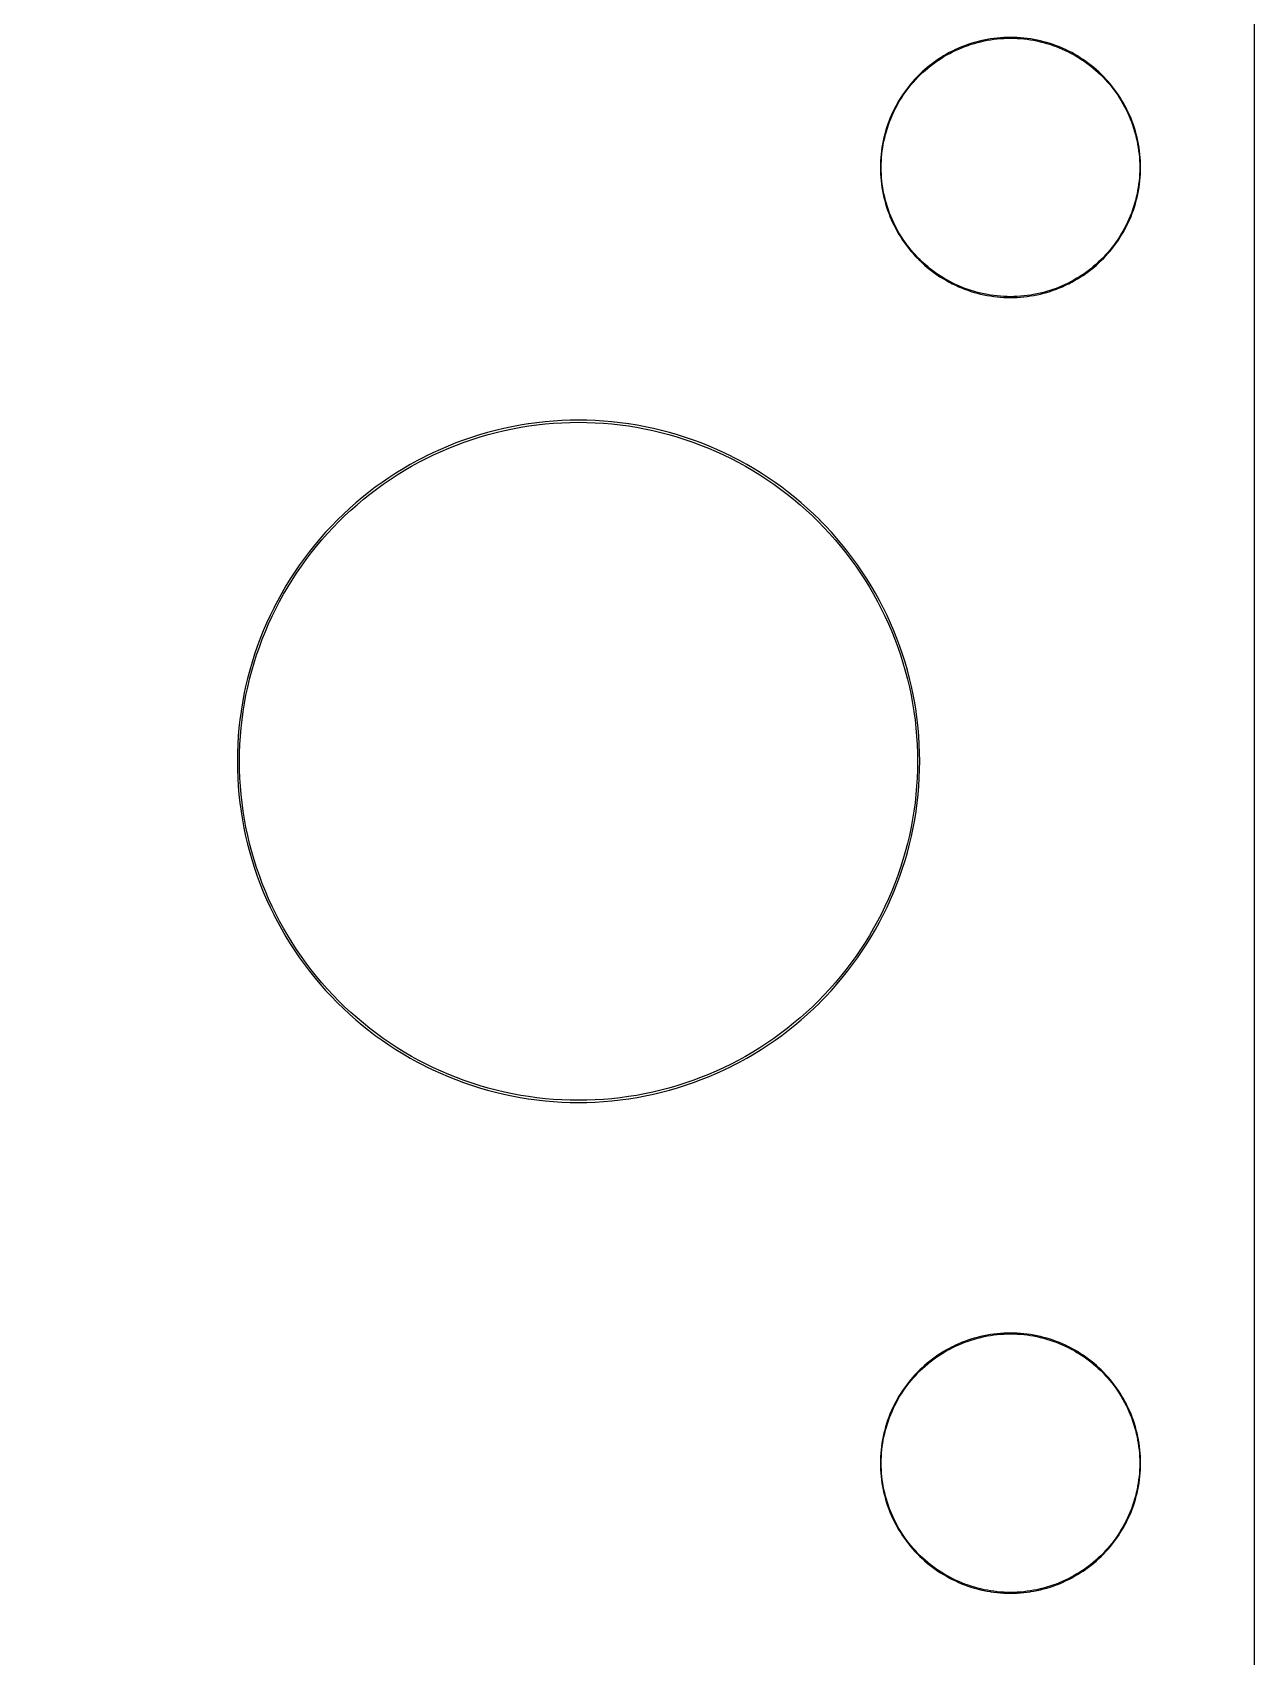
# Model space of a CAD drawing. Extents: x 3 to 63, y 0 to 129.
# Drawn here: x 48.95 to 63.32, y 59.21 to 78.31 of the extents above; entities that cross this region are included whole.
import ezdxf

# ---------------------------------------------------------------- set-up
doc = ezdxf.new("R2010")
doc.units = 0

msp = doc.modelspace()

# ---------------------------------------------------------------- linework, layer by layer
at = {"color": 5, "true_color": 0x0000ff}
msp.add_polyline3d([(63.32397, 0.3175, 0), (63.32397, 128.81762, 0), (2.70408, 128.81762, 0), (2.70408, 0.3175, 0), (63.32397, 0.3175, 0)], close=True, dxfattribs=at)
at = {"color": 34, "true_color": 0x008000}
for points in [[(2.70408, 0.3175, 0), (63.32398, 0.3175, 0), (63.32398, 128.81762, 0), (2.70408, 128.81762, 0), (2.70408, 0.3175, 0)], [(61.55023, 75.6553, 0), (61.57716, 75.68375, 0), (61.60357, 75.71271, 0), (61.62897, 75.74267, 0), (61.65387, 75.77316, 0), (61.67774, 75.80415, 0), (61.70086, 75.83589, 0), (61.72321, 75.86815, 0), (61.7448, 75.90116, 0), (61.76537, 75.93445, 0), (61.78518, 75.96848, 0), (61.80423, 76.00277, 0), (61.82227, 76.03783, 0), (61.82297, 76.03921, 0), (61.83999, 76.07451, 0), (61.85625, 76.11033, 0), (61.87149, 76.14639, 0), (61.88571, 76.18297, 0), (61.89917, 76.2198, 0), (61.91162, 76.25714, 0), (61.92305, 76.29473, 0), (61.93346, 76.33257, 0), (61.94286, 76.37067, 0), (61.9515, 76.40903, 0), (61.95912, 76.44764, 0), (61.96547, 76.48625, 0), (61.96571, 76.48778, 0), (61.9713, 76.52664, 0), (61.97587, 76.56576, 0), (61.97942, 76.60487, 0), (61.98196, 76.64399, 0), (61.98349, 76.6831, 0), (61.984, 76.72247, 0), (61.98349, 76.76184, 0), (61.98196, 76.80096, 0), (61.97942, 76.84007, 0), (61.97587, 76.87918, 0), (61.9713, 76.91831, 0), (61.96571, 76.95717, 0), (61.96547, 76.95869, 0), (61.95922, 76.99668, 0), (61.95912, 76.99731, 0), (61.9515, 77.03592, 0), (61.94286, 77.07427, 0), (61.93346, 77.11237, 0), (61.92305, 77.15022, 0), (61.91162, 77.18781, 0), (61.89917, 77.22515, 0), (61.88571, 77.26197, 0), (61.87149, 77.29855, 0), (61.85625, 77.33462, 0), (61.83999, 77.37043, 0), (61.82297, 77.40573, 0), (61.82227, 77.40712, 0), (61.80494, 77.44079, 0), (61.80423, 77.44217, 0), (61.78518, 77.47646, 0), (61.76537, 77.51049, 0), (61.7448, 77.54376, 0), (61.72321, 77.57679, 0), (61.70086, 77.60905, 0), (61.67774, 77.6408, 0), (61.65387, 77.67179, 0), (61.62897, 77.70227, 0), (61.60357, 77.73224, 0), (61.57716, 77.7612, 0), (61.55023, 77.78964, 0), (61.54914, 77.79074, 0), (61.5212, 77.81868, 0), (61.49275, 77.8456, 0), (61.46379, 77.87202, 0), (61.43382, 77.89742, 0), (61.40334, 77.92231, 0), (61.37235, 77.94619, 0), (61.3406, 77.9693, 0), (61.30835, 77.99165, 0), (61.27533, 78.01324, 0), (61.24205, 78.03382, 0), (61.20802, 78.05363, 0), (61.17373, 78.07268, 0), (61.13867, 78.09071, 0), (61.13729, 78.09142, 0), (61.10199, 78.10844, 0), (61.06617, 78.12469, 0), (61.03011, 78.13993, 0), (60.99353, 78.15416, 0), (60.9567, 78.16762, 0), (60.91936, 78.18006, 0), (60.88177, 78.19149, 0), (60.84392, 78.20191, 0), (60.80582, 78.21131, 0), (60.76747, 78.21993, 0), (60.72886, 78.22756, 0), (60.69025, 78.2339, 0), (60.68872, 78.23415, 0), (60.64986, 78.23974, 0), (60.61075, 78.24431, 0), (60.57163, 78.24787, 0), (60.53251, 78.25041, 0), (60.4934, 78.25193, 0), (60.45403, 78.25244, 0), (60.41466, 78.25193, 0), (60.37554, 78.25041, 0), (60.33642, 78.24787, 0), (60.29731, 78.24431, 0), (60.25819, 78.23974, 0), (60.21933, 78.23415, 0), (60.2178, 78.2339, 0), (60.17919, 78.22756, 0), (60.14058, 78.21993, 0), (60.10223, 78.21131, 0), (60.06413, 78.20191, 0), (60.02628, 78.19149, 0), (59.98869, 78.18006, 0), (59.95135, 78.16762, 0), (59.91452, 78.15416, 0), (59.87795, 78.13993, 0), (59.84188, 78.12469, 0), (59.80607, 78.10844, 0), (59.77076, 78.09142, 0), (59.76938, 78.09071, 0), (59.73433, 78.07268, 0), (59.70004, 78.05363, 0), (59.666, 78.03382, 0), (59.63273, 78.01324, 0), (59.59971, 77.99165, 0), (59.56745, 77.9693, 0), (59.5357, 77.94619, 0), (59.50471, 77.92231, 0), (59.47423, 77.89742, 0), (59.44426, 77.87202, 0), (59.4153, 77.8456, 0), (59.38686, 77.81868, 0), (59.35782, 77.78964, 0), (59.3309, 77.7612, 0), (59.30448, 77.73224, 0), (59.27908, 77.70227, 0), (59.25419, 77.67179, 0), (59.23031, 77.6408, 0), (59.2072, 77.60905, 0), (59.18485, 77.57679, 0), (59.16326, 77.54376, 0), (59.14268, 77.51049, 0), (59.12287, 77.47646, 0), (59.10382, 77.44217, 0), (59.08579, 77.40712, 0), (59.08508, 77.40573, 0), (59.06806, 77.37043, 0), (59.05181, 77.33462, 0), (59.03657, 77.29855, 0), (59.02234, 77.26197, 0), (59.00888, 77.22515, 0), (58.99644, 77.18781, 0), (58.98501, 77.15022, 0), (58.97459, 77.11237, 0), (58.96519, 77.07427, 0), (58.95656, 77.03592, 0), (58.94894, 76.99731, 0), (58.94884, 76.99668, 0), (58.94259, 76.95869, 0), (58.94235, 76.95717, 0), (58.93676, 76.91831, 0), (58.93219, 76.87918, 0), (58.92863, 76.84007, 0), (58.92609, 76.80096, 0), (58.92457, 76.76184, 0), (58.92406, 76.72247, 0), (58.92457, 76.6831, 0), (58.92609, 76.64399, 0), (58.92863, 76.60487, 0), (58.93219, 76.56576, 0), (58.93676, 76.52664, 0), (58.94235, 76.48778, 0), (58.94259, 76.48625, 0), (58.94894, 76.44764, 0), (58.95656, 76.40903, 0), (58.96519, 76.37067, 0), (58.97459, 76.33257, 0), (58.98501, 76.29473, 0), (58.99644, 76.25714, 0), (59.00888, 76.2198, 0), (59.02234, 76.18297, 0), (59.03657, 76.14639, 0), (59.05181, 76.11033, 0), (59.06806, 76.07451, 0), (59.08508, 76.03921, 0), (59.08579, 76.03783, 0), (59.10382, 76.00277, 0), (59.12287, 75.96848, 0), (59.14268, 75.93445, 0), (59.16326, 75.90116, 0), (59.18485, 75.86815, 0), (59.2072, 75.83589, 0), (59.23031, 75.80415, 0), (59.25419, 75.77316, 0), (59.27908, 75.74267, 0), (59.30448, 75.71271, 0), (59.3309, 75.68375, 0), (59.35782, 75.6553, 0), (59.35892, 75.65421, 0), (59.38575, 75.62738, 0), (59.38576, 75.62736, 0), (59.38686, 75.62627, 0), (59.4153, 75.59934, 0), (59.44426, 75.57293, 0), (59.47423, 75.54752, 0), (59.50471, 75.52263, 0), (59.5357, 75.49876, 0), (59.56745, 75.47564, 0), (59.59971, 75.45329, 0), (59.63273, 75.4317, 0), (59.666, 75.41113, 0), (59.70004, 75.39131, 0), (59.73433, 75.37227, 0), (59.73571, 75.37156, 0), (59.76938, 75.35423, 0), (59.77076, 75.35353, 0), (59.80607, 75.33651, 0), (59.84188, 75.32025, 0), (59.87795, 75.30501, 0), (59.91452, 75.29079, 0), (59.95135, 75.27733, 0), (59.98869, 75.26488, 0), (60.02628, 75.25345, 0), (60.06413, 75.24303, 0), (60.10223, 75.23363, 0), (60.14058, 75.22499, 0), (60.17919, 75.21738, 0), (60.2178, 75.21102, 0), (60.21933, 75.21079, 0), (60.25819, 75.2052, 0), (60.29731, 75.20063, 0), (60.33642, 75.19708, 0), (60.37554, 75.19454, 0), (60.41466, 75.19301, 0), (60.45403, 75.1925, 0), (60.4934, 75.19301, 0), (60.53251, 75.19454, 0), (60.57163, 75.19708, 0), (60.61075, 75.20063, 0), (60.64986, 75.2052, 0), (60.68872, 75.21079, 0), (60.69025, 75.21102, 0), (60.72886, 75.21738, 0), (60.76747, 75.22499, 0), (60.80582, 75.23363, 0), (60.84392, 75.24303, 0), (60.88177, 75.25345, 0), (60.91936, 75.26488, 0), (60.9567, 75.27733, 0), (60.99353, 75.29079, 0), (61.03011, 75.30501, 0), (61.06617, 75.32025, 0), (61.10199, 75.33651, 0), (61.13729, 75.35353, 0), (61.13867, 75.35423, 0), (61.17235, 75.37156, 0), (61.17373, 75.37227, 0), (61.20802, 75.39131, 0), (61.24205, 75.41113, 0), (61.27533, 75.4317, 0), (61.30835, 75.45329, 0), (61.3406, 75.47564, 0), (61.37235, 75.49876, 0), (61.40334, 75.52263, 0), (61.43382, 75.54752, 0), (61.46379, 75.57293, 0), (61.49275, 75.59934, 0), (61.5212, 75.62627, 0), (61.55023, 75.6553, 0)], [(60.53251, 75.20444, 0), (60.4934, 75.20292, 0), (60.45403, 75.20241, 0), (60.41466, 75.20292, 0), (60.37554, 75.20444, 0), (60.33642, 75.20698, 0), (60.29731, 75.21053, 0), (60.25819, 75.21511, 0), (60.22037, 75.22054, 0), (60.18225, 75.22681, 0), (60.14365, 75.23443, 0), (60.10529, 75.24306, 0), (60.06719, 75.25246, 0), (60.02935, 75.26287, 0), (59.99175, 75.2743, 0), (59.95442, 75.28675, 0), (59.91759, 75.30021, 0), (59.88101, 75.31444, 0), (59.84494, 75.32968, 0), (59.80913, 75.34593, 0), (59.77413, 75.3628, 0), (59.74015, 75.38028, 0), (59.70586, 75.39933, 0), (59.67182, 75.41914, 0), (59.63855, 75.43971, 0), (59.60553, 75.46131, 0), (59.57327, 75.48366, 0), (59.54152, 75.50677, 0), (59.51053, 75.53064, 0), (59.48005, 75.55553, 0), (59.45008, 75.58094, 0), (59.42113, 75.60736, 0), (59.39268, 75.63428, 0), (59.36565, 75.66131, 0), (59.33891, 75.68957, 0), (59.31249, 75.71853, 0), (59.28709, 75.7485, 0), (59.2622, 75.77898, 0), (59.23833, 75.80997, 0), (59.21521, 75.84171, 0), (59.19286, 75.87398, 0), (59.17127, 75.907, 0), (59.1507, 75.94027, 0), (59.13088, 75.97431, 0), (59.11184, 76.00859, 0), (59.11183, 76.0086, 0), (59.09435, 76.04258, 0), (59.07749, 76.07756, 0), (59.06123, 76.11339, 0), (59.04599, 76.14946, 0), (59.03177, 76.18603, 0), (59.0183, 76.22286, 0), (59.00586, 76.2602, 0), (58.99443, 76.29779, 0), (58.98401, 76.33564, 0), (58.97462, 76.37374, 0), (58.96598, 76.41209, 0), (58.95836, 76.4507, 0), (58.95217, 76.48834, 0), (58.94666, 76.52664, 0), (58.94209, 76.56576, 0), (58.93854, 76.60487, 0), (58.936, 76.64399, 0), (58.93447, 76.6831, 0), (58.93396, 76.72247, 0), (58.93447, 76.76184, 0), (58.936, 76.80096, 0), (58.93854, 76.84007, 0), (58.94209, 76.87918, 0), (58.94666, 76.91831, 0), (58.95217, 76.9566, 0), (58.95836, 76.99424, 0), (58.96598, 77.03285, 0), (58.97462, 77.0712, 0), (58.98401, 77.1093, 0), (58.99443, 77.14715, 0), (59.00586, 77.18474, 0), (59.0183, 77.22208, 0), (59.03177, 77.25891, 0), (59.04599, 77.29549, 0), (59.06123, 77.33156, 0), (59.07749, 77.36736, 0), (59.09435, 77.40238, 0), (59.11183, 77.43635, 0), (59.13088, 77.47064, 0), (59.1507, 77.50467, 0), (59.17127, 77.53794, 0), (59.19286, 77.57097, 0), (59.21521, 77.60323, 0), (59.23833, 77.63498, 0), (59.2622, 77.66597, 0), (59.28709, 77.69645, 0), (59.31249, 77.72642, 0), (59.33891, 77.75537, 0), (59.36583, 77.78382, 0), (59.39268, 77.81067, 0), (59.42113, 77.83759, 0), (59.45008, 77.864, 0), (59.48005, 77.88941, 0), (59.51053, 77.9143, 0), (59.54152, 77.93817, 0), (59.57327, 77.96129, 0), (59.60553, 77.98363, 0), (59.63855, 78.00523, 0), (59.67182, 78.0258, 0), (59.70586, 78.04562, 0), (59.74015, 78.06467, 0), (59.77382, 78.08199, 0), (59.80913, 78.09901, 0), (59.84494, 78.11526, 0), (59.88101, 78.13051, 0), (59.91759, 78.14473, 0), (59.95442, 78.15819, 0), (59.99175, 78.17064, 0), (60.02935, 78.18207, 0), (60.06719, 78.19249, 0), (60.10529, 78.20188, 0), (60.14365, 78.21052, 0), (60.18225, 78.21814, 0), (60.21989, 78.22433, 0), (60.25819, 78.22984, 0), (60.29731, 78.23441, 0), (60.33642, 78.23796, 0), (60.37554, 78.2405, 0), (60.41466, 78.24203, 0), (60.45403, 78.24254, 0), (60.4934, 78.24203, 0), (60.53251, 78.2405, 0), (60.57163, 78.23796, 0), (60.61075, 78.23441, 0), (60.64986, 78.22984, 0), (60.68816, 78.22433, 0), (60.7258, 78.21814, 0), (60.76441, 78.21052, 0), (60.80276, 78.20188, 0), (60.84086, 78.19249, 0), (60.87871, 78.18207, 0), (60.9163, 78.17064, 0), (60.95364, 78.15819, 0), (60.99047, 78.14473, 0), (61.02704, 78.13051, 0), (61.06311, 78.11526, 0), (61.09893, 78.09901, 0), (61.13423, 78.08199, 0), (61.1679, 78.06467, 0), (61.20219, 78.04562, 0), (61.23623, 78.0258, 0), (61.2695, 78.00523, 0), (61.30252, 77.98363, 0), (61.33478, 77.96129, 0), (61.36653, 77.93817, 0), (61.39752, 77.9143, 0), (61.428, 77.88941, 0), (61.45797, 77.864, 0), (61.48693, 77.83759, 0), (61.51538, 77.81067, 0), (61.54221, 77.78384, 0), (61.54222, 77.78382, 0), (61.56914, 77.75537, 0), (61.59556, 77.72642, 0), (61.62096, 77.69645, 0), (61.64585, 77.66597, 0), (61.66973, 77.63498, 0), (61.69284, 77.60323, 0), (61.71519, 77.57097, 0), (61.73678, 77.53794, 0), (61.75736, 77.50467, 0), (61.77717, 77.47064, 0), (61.79622, 77.43635, 0), (61.8137, 77.40238, 0), (61.83057, 77.36736, 0), (61.84682, 77.33156, 0), (61.86206, 77.29549, 0), (61.87629, 77.25891, 0), (61.88975, 77.22208, 0), (61.9022, 77.18474, 0), (61.91363, 77.14715, 0), (61.92404, 77.1093, 0), (61.93344, 77.0712, 0), (61.94207, 77.03285, 0), (61.94969, 76.99424, 0), (61.95588, 76.9566, 0), (61.96139, 76.91831, 0), (61.96596, 76.87918, 0), (61.96952, 76.84007, 0), (61.97206, 76.80096, 0), (61.97358, 76.76184, 0), (61.97409, 76.72247, 0), (61.97358, 76.6831, 0), (61.97206, 76.64399, 0), (61.96952, 76.60487, 0), (61.96596, 76.56576, 0), (61.96139, 76.52664, 0), (61.95588, 76.48834, 0), (61.94969, 76.4507, 0), (61.94207, 76.41209, 0), (61.93344, 76.37374, 0), (61.92404, 76.33564, 0), (61.91363, 76.29779, 0), (61.9022, 76.2602, 0), (61.88975, 76.22286, 0), (61.87629, 76.18603, 0), (61.86206, 76.14946, 0), (61.84682, 76.11339, 0), (61.83057, 76.07756, 0), (61.8137, 76.04258, 0), (61.79622, 76.0086, 0), (61.79621, 76.00859, 0), (61.77717, 75.97431, 0), (61.75736, 75.94027, 0), (61.73678, 75.907, 0), (61.71519, 75.87398, 0), (61.69284, 75.84171, 0), (61.66973, 75.80997, 0), (61.64585, 75.77898, 0), (61.62096, 75.7485, 0), (61.59556, 75.71853, 0), (61.56914, 75.68957, 0), (61.54222, 75.66112, 0), (61.51538, 75.63428, 0), (61.48693, 75.60736, 0), (61.45797, 75.58094, 0), (61.428, 75.55553, 0), (61.39752, 75.53064, 0), (61.36653, 75.50677, 0), (61.33478, 75.48366, 0), (61.30252, 75.46131, 0), (61.2695, 75.43971, 0), (61.23623, 75.41914, 0), (61.20219, 75.39933, 0), (61.1679, 75.38028, 0), (61.13392, 75.3628, 0), (61.09893, 75.34593, 0), (61.06311, 75.32968, 0), (61.02704, 75.31444, 0), (60.99047, 75.30021, 0), (60.95364, 75.28675, 0), (60.9163, 75.2743, 0), (60.87871, 75.26287, 0), (60.84086, 75.25246, 0), (60.80276, 75.24306, 0), (60.76441, 75.23443, 0), (60.7258, 75.22681, 0), (60.68768, 75.22054, 0), (60.64986, 75.21511, 0), (60.61075, 75.21053, 0), (60.57163, 75.20698, 0), (60.53251, 75.20444, 0)], [(55.27598, 73.74889, 0), (55.17768, 73.74534, 0), (55.07989, 73.73923, 0), (54.98185, 73.73086, 0), (54.88431, 73.72019, 0), (54.78703, 73.70698, 0), (54.78311, 73.70636, 0), (54.68633, 73.69062, 0), (54.58981, 73.67258, 0), (54.4938, 73.65226, 0), (54.3983, 73.62966, 0), (54.3033, 73.60476, 0), (54.20907, 73.57733, 0), (54.11534, 73.54761, 0), (54.02263, 73.5156, 0), (53.93043, 73.48157, 0), (53.8395, 73.44499, 0), (53.74907, 73.40639, 0), (53.65992, 73.3655, 0), (53.57178, 73.32232, 0), (53.56824, 73.32051, 0), (53.48087, 73.2753, 0), (53.39501, 73.22806, 0), (53.31018, 73.17878, 0), (53.22661, 73.12721, 0), (53.14432, 73.07362, 0), (53.06329, 73.018, 0), (52.98379, 72.96059, 0), (52.90556, 72.90116, 0), (52.8291, 72.83969, 0), (52.75392, 72.7767, 0), (52.68026, 72.71142, 0), (52.60838, 72.64462, 0), (52.53802, 72.57629, 0), (52.53521, 72.57348, 0), (52.46688, 72.50312, 0), (52.40008, 72.43124, 0), (52.3348, 72.35758, 0), (52.27181, 72.2824, 0), (52.21034, 72.20594, 0), (52.15091, 72.1277, 0), (52.0935, 72.04821, 0), (52.03788, 71.96718, 0), (51.98428, 71.88489, 0), (51.93272, 71.80132, 0), (51.88344, 71.71648, 0), (51.8362, 71.63063, 0), (51.79099, 71.54326, 0), (51.78918, 71.53972, 0), (51.746, 71.45158, 0), (51.70511, 71.36243, 0), (51.6665, 71.272, 0), (51.62993, 71.18107, 0), (51.59589, 71.08887, 0), (51.56389, 70.99616, 0), (51.53417, 70.90243, 0), (51.50674, 70.8082, 0), (51.48184, 70.7132, 0), (51.45924, 70.6177, 0), (51.43892, 70.52169, 0), (51.42088, 70.42516, 0), (51.42068, 70.42392, 0), (51.40514, 70.32839, 0), (51.40452, 70.32447, 0), (51.39131, 70.22718, 0), (51.38064, 70.12965, 0), (51.37226, 70.03161, 0), (51.36616, 69.93382, 0), (51.36261, 69.83552, 0), (51.36134, 69.73747, 0), (51.36261, 69.63943, 0), (51.36616, 69.54113, 0), (51.37226, 69.44334, 0), (51.38064, 69.34529, 0), (51.39131, 69.24776, 0), (51.40452, 69.15048, 0), (51.40514, 69.14655, 0), (51.42088, 69.04978, 0), (51.43892, 68.95326, 0), (51.45924, 68.85724, 0), (51.48184, 68.76174, 0), (51.50674, 68.66674, 0), (51.53417, 68.5725, 0), (51.56389, 68.47879, 0), (51.59589, 68.38608, 0), (51.62993, 68.29388, 0), (51.6665, 68.20294, 0), (51.70511, 68.11252, 0), (51.746, 68.02337, 0), (51.78918, 67.93523, 0), (51.79099, 67.93169, 0), (51.8362, 67.8443, 0), (51.88344, 67.75846, 0), (51.93272, 67.67362, 0), (51.98428, 67.59005, 0), (52.03788, 67.50776, 0), (52.0935, 67.42673, 0), (52.15091, 67.34723, 0), (52.21034, 67.269, 0), (52.27181, 67.19255, 0), (52.3348, 67.11736, 0), (52.40008, 67.0437, 0), (52.46688, 66.97181, 0), (52.53521, 66.90146, 0), (52.53802, 66.89865, 0), (52.60838, 66.83033, 0), (52.68026, 66.76353, 0), (52.75392, 66.69825, 0), (52.8291, 66.63526, 0), (52.90556, 66.57379, 0), (52.98379, 66.51434, 0), (53.06329, 66.45695, 0), (53.14432, 66.40132, 0), (53.22661, 66.34773, 0), (53.31018, 66.29617, 0), (53.39501, 66.24688, 0), (53.48087, 66.19965, 0), (53.56824, 66.15443, 0), (53.57178, 66.15263, 0), (53.65992, 66.10945, 0), (53.74907, 66.06856, 0), (53.8395, 66.02995, 0), (53.93043, 65.99337, 0), (54.02263, 65.95934, 0), (54.11534, 65.92733, 0), (54.20907, 65.89761, 0), (54.3033, 65.87018, 0), (54.3983, 65.84529, 0), (54.4938, 65.82268, 0), (54.58981, 65.80235, 0), (54.68633, 65.78433, 0), (54.78311, 65.76858, 0), (54.78703, 65.76796, 0), (54.88431, 65.75475, 0), (54.98185, 65.74409, 0), (55.07989, 65.73569, 0), (55.17768, 65.7296, 0), (55.27598, 65.72605, 0), (55.37403, 65.72478, 0), (55.47207, 65.72605, 0), (55.57037, 65.7296, 0), (55.66816, 65.73569, 0), (55.7662, 65.74409, 0), (55.86374, 65.75475, 0), (55.96102, 65.76796, 0), (55.96495, 65.76858, 0), (56.06172, 65.78433, 0), (56.15824, 65.80235, 0), (56.25425, 65.82268, 0), (56.34976, 65.84529, 0), (56.44475, 65.87018, 0), (56.53899, 65.89761, 0), (56.63271, 65.92733, 0), (56.72542, 65.95934, 0), (56.81762, 65.99337, 0), (56.90856, 66.02995, 0), (56.99898, 66.06856, 0), (57.08813, 66.10945, 0), (57.17627, 66.15263, 0), (57.17981, 66.15443, 0), (57.26719, 66.19965, 0), (57.35304, 66.24688, 0), (57.43788, 66.29617, 0), (57.52144, 66.34773, 0), (57.60374, 66.40132, 0), (57.68476, 66.45695, 0), (57.76427, 66.51434, 0), (57.8425, 66.57379, 0), (57.91895, 66.63526, 0), (57.99414, 66.69825, 0), (58.0678, 66.76353, 0), (58.13968, 66.83033, 0), (58.21004, 66.89865, 0), (58.21285, 66.90146, 0), (58.28117, 66.97181, 0), (58.34797, 67.0437, 0), (58.41325, 67.11736, 0), (58.47624, 67.19255, 0), (58.53771, 67.269, 0), (58.59715, 67.34723, 0), (58.65455, 67.42673, 0), (58.71018, 67.50776, 0), (58.76377, 67.59005, 0), (58.81533, 67.67362, 0), (58.86461, 67.75846, 0), (58.91185, 67.8443, 0), (58.95707, 67.93169, 0), (58.95887, 67.93523, 0), (59.00205, 68.02337, 0), (59.04294, 68.11252, 0), (59.08155, 68.20294, 0), (59.11813, 68.29388, 0), (59.15216, 68.38608, 0), (59.18417, 68.47879, 0), (59.21389, 68.5725, 0), (59.24132, 68.66674, 0), (59.26621, 68.76174, 0), (59.28882, 68.85724, 0), (59.30914, 68.95326, 0), (59.32717, 69.04978, 0), (59.34292, 69.14655, 0), (59.34354, 69.15048, 0), (59.35675, 69.24776, 0), (59.36742, 69.34529, 0), (59.3758, 69.44334, 0), (59.38189, 69.54113, 0), (59.38545, 69.63943, 0), (59.38672, 69.73747, 0), (59.38545, 69.83552, 0), (59.38189, 69.93382, 0), (59.3758, 70.03161, 0), (59.36742, 70.12965, 0), (59.35675, 70.22718, 0), (59.34354, 70.32447, 0), (59.34292, 70.32839, 0), (59.32737, 70.42392, 0), (59.32717, 70.42516, 0), (59.30914, 70.52169, 0), (59.28882, 70.6177, 0), (59.26621, 70.7132, 0), (59.24132, 70.8082, 0), (59.21389, 70.90243, 0), (59.18417, 70.99616, 0), (59.15216, 71.08887, 0), (59.11813, 71.18107, 0), (59.08155, 71.272, 0), (59.04294, 71.36243, 0), (59.00205, 71.45158, 0), (58.95887, 71.53972, 0), (58.95707, 71.54326, 0), (58.91185, 71.63063, 0), (58.86461, 71.71648, 0), (58.81533, 71.80132, 0), (58.76377, 71.88489, 0), (58.71018, 71.96718, 0), (58.65455, 72.04821, 0), (58.59715, 72.1277, 0), (58.53771, 72.20594, 0), (58.47624, 72.2824, 0), (58.41325, 72.35758, 0), (58.34797, 72.43124, 0), (58.28117, 72.50312, 0), (58.21285, 72.57348, 0), (58.21004, 72.57629, 0), (58.13968, 72.64462, 0), (58.0678, 72.71142, 0), (57.99414, 72.7767, 0), (57.91895, 72.83969, 0), (57.8425, 72.90116, 0), (57.76427, 72.96059, 0), (57.68476, 73.018, 0), (57.60374, 73.07362, 0), (57.52144, 73.12721, 0), (57.43788, 73.17878, 0), (57.35304, 73.22806, 0), (57.26719, 73.2753, 0), (57.17981, 73.32051, 0), (57.17627, 73.32232, 0), (57.08813, 73.3655, 0), (56.99898, 73.40639, 0), (56.90856, 73.44499, 0), (56.81762, 73.48157, 0), (56.72542, 73.5156, 0), (56.63271, 73.54761, 0), (56.53899, 73.57733, 0), (56.44475, 73.60476, 0), (56.34976, 73.62966, 0), (56.25425, 73.65226, 0), (56.15824, 73.67258, 0), (56.06172, 73.69062, 0), (55.96495, 73.70636, 0), (55.96102, 73.70698, 0), (55.86374, 73.72019, 0), (55.7662, 73.73086, 0), (55.66816, 73.73923, 0), (55.57037, 73.74534, 0), (55.47207, 73.74889, 0), (55.37403, 73.75015, 0), (55.27598, 73.74889, 0)], [(55.57037, 65.75501, 0), (55.47207, 65.75145, 0), (55.37403, 65.75018, 0), (55.27598, 65.75145, 0), (55.17768, 65.75501, 0), (55.07989, 65.7611, 0), (54.98185, 65.76948, 0), (54.88431, 65.78015, 0), (54.7874, 65.79331, 0), (54.69418, 65.80849, 0), (54.59766, 65.82652, 0), (54.50165, 65.84684, 0), (54.40615, 65.86945, 0), (54.31115, 65.89434, 0), (54.21692, 65.92176, 0), (54.12319, 65.95149, 0), (54.03048, 65.98349, 0), (53.93828, 66.01752, 0), (53.84735, 66.0541, 0), (53.75692, 66.09271, 0), (53.66777, 66.13361, 0), (53.58045, 66.17639, 0), (53.4958, 66.2202, 0), (53.40994, 66.26743, 0), (53.32511, 66.31672, 0), (53.24154, 66.36828, 0), (53.15925, 66.42187, 0), (53.07822, 66.4775, 0), (52.99872, 66.53489, 0), (52.92049, 66.59434, 0), (52.84403, 66.65581, 0), (52.76885, 66.7188, 0), (52.69519, 66.78408, 0), (52.62331, 66.85088, 0), (52.55437, 66.91782, 0), (52.48743, 66.98675, 0), (52.42063, 67.05862, 0), (52.35535, 67.13229, 0), (52.29236, 67.20748, 0), (52.23089, 67.28393, 0), (52.17146, 67.36216, 0), (52.11405, 67.44167, 0), (52.05843, 67.52269, 0), (52.00483, 67.60499, 0), (51.95327, 67.68855, 0), (51.90399, 67.77339, 0), (51.85675, 67.85924, 0), (51.81269, 67.9444, 0), (51.77016, 68.03122, 0), (51.72927, 68.12036, 0), (51.69066, 68.21079, 0), (51.65408, 68.30173, 0), (51.62005, 68.39393, 0), (51.58804, 68.48663, 0), (51.55833, 68.58036, 0), (51.53089, 68.6746, 0), (51.506, 68.76958, 0), (51.4834, 68.8651, 0), (51.46308, 68.96111, 0), (51.44504, 69.05763, 0), (51.42988, 69.15078, 0), (51.41671, 69.24776, 0), (51.40604, 69.34529, 0), (51.39766, 69.44334, 0), (51.39156, 69.54113, 0), (51.38801, 69.63943, 0), (51.38674, 69.73747, 0), (51.38801, 69.83552, 0), (51.39156, 69.93382, 0), (51.39766, 70.03161, 0), (51.40604, 70.12965, 0), (51.41671, 70.22718, 0), (51.42986, 70.32406, 0), (51.44504, 70.41732, 0), (51.46308, 70.51384, 0), (51.4834, 70.60984, 0), (51.506, 70.70535, 0), (51.53089, 70.80034, 0), (51.55833, 70.89458, 0), (51.58804, 70.98831, 0), (51.62005, 71.08101, 0), (51.65408, 71.17322, 0), (51.69066, 71.26415, 0), (51.72927, 71.35458, 0), (51.77016, 71.44373, 0), (51.81277, 71.53072, 0), (51.85675, 71.6157, 0), (51.90399, 71.70156, 0), (51.95327, 71.78639, 0), (52.00483, 71.86996, 0), (52.05843, 71.95225, 0), (52.11405, 72.03328, 0), (52.17146, 72.11278, 0), (52.23089, 72.19101, 0), (52.29236, 72.26747, 0), (52.35535, 72.34265, 0), (52.42063, 72.41631, 0), (52.48743, 72.48819, 0), (52.55438, 72.55712, 0), (52.62331, 72.62407, 0), (52.69519, 72.69087, 0), (52.76885, 72.75615, 0), (52.84403, 72.81914, 0), (52.92049, 72.88061, 0), (52.99872, 72.94004, 0), (53.07822, 72.99745, 0), (53.15925, 73.05307, 0), (53.24154, 73.10666, 0), (53.32511, 73.15823, 0), (53.40994, 73.20751, 0), (53.4958, 73.25475, 0), (53.58078, 73.29873, 0), (53.66777, 73.34134, 0), (53.75692, 73.38223, 0), (53.84735, 73.42084, 0), (53.93828, 73.45742, 0), (54.03048, 73.49145, 0), (54.12319, 73.52346, 0), (54.21692, 73.55316, 0), (54.31115, 73.5806, 0), (54.40615, 73.6055, 0), (54.50165, 73.6281, 0), (54.59766, 73.64842, 0), (54.69418, 73.66646, 0), (54.78775, 73.68169, 0), (54.88431, 73.69479, 0), (54.98185, 73.70546, 0), (55.07989, 73.71384, 0), (55.17768, 73.71993, 0), (55.27598, 73.7235, 0), (55.37403, 73.72476, 0), (55.47207, 73.7235, 0), (55.57037, 73.71993, 0), (55.66816, 73.71384, 0), (55.7662, 73.70546, 0), (55.86374, 73.69479, 0), (55.96035, 73.68168, 0), (56.05387, 73.66646, 0), (56.15039, 73.64842, 0), (56.2464, 73.6281, 0), (56.34191, 73.6055, 0), (56.4369, 73.5806, 0), (56.53114, 73.55316, 0), (56.62486, 73.52346, 0), (56.71757, 73.49145, 0), (56.80977, 73.45742, 0), (56.90071, 73.42084, 0), (56.99113, 73.38223, 0), (57.08028, 73.34134, 0), (57.16727, 73.29872, 0), (57.25226, 73.25475, 0), (57.33811, 73.20751, 0), (57.42295, 73.15823, 0), (57.50651, 73.10666, 0), (57.58881, 73.05307, 0), (57.66983, 72.99745, 0), (57.74934, 72.94004, 0), (57.82757, 72.88061, 0), (57.90402, 72.81914, 0), (57.97921, 72.75615, 0), (58.05287, 72.69087, 0), (58.12475, 72.62407, 0), (58.19368, 72.55713, 0), (58.26062, 72.48819, 0), (58.32742, 72.41631, 0), (58.3927, 72.34265, 0), (58.45569, 72.26747, 0), (58.51716, 72.19101, 0), (58.5766, 72.11278, 0), (58.634, 72.03328, 0), (58.68963, 71.95225, 0), (58.74322, 71.86996, 0), (58.79478, 71.78639, 0), (58.84406, 71.70156, 0), (58.8913, 71.6157, 0), (58.9351, 71.53107, 0), (58.97789, 71.44373, 0), (59.01879, 71.35458, 0), (59.05739, 71.26415, 0), (59.09397, 71.17322, 0), (59.12801, 71.08101, 0), (59.16001, 70.98831, 0), (59.18973, 70.89458, 0), (59.21716, 70.80034, 0), (59.24205, 70.70535, 0), (59.26466, 70.60984, 0), (59.28498, 70.51384, 0), (59.30301, 70.41732, 0), (59.31825, 70.32369, 0), (59.33135, 70.22718, 0), (59.34202, 70.12965, 0), (59.3504, 70.03161, 0), (59.35649, 69.93382, 0), (59.36005, 69.83552, 0), (59.36132, 69.73747, 0), (59.36005, 69.63943, 0), (59.35649, 69.54113, 0), (59.3504, 69.44334, 0), (59.34202, 69.34529, 0), (59.33135, 69.24776, 0), (59.31823, 69.15115, 0), (59.30301, 69.05763, 0), (59.28498, 68.96111, 0), (59.26466, 68.8651, 0), (59.24205, 68.76958, 0), (59.21716, 68.6746, 0), (59.18973, 68.58036, 0), (59.16001, 68.48663, 0), (59.12801, 68.39393, 0), (59.09397, 68.30173, 0), (59.05739, 68.21079, 0), (59.01879, 68.12036, 0), (58.97789, 68.03122, 0), (58.93519, 67.94405, 0), (58.8913, 67.85924, 0), (58.84406, 67.77339, 0), (58.79478, 67.68855, 0), (58.74322, 67.60499, 0), (58.68963, 67.52269, 0), (58.634, 67.44167, 0), (58.5766, 67.36216, 0), (58.51716, 67.28393, 0), (58.45569, 67.20748, 0), (58.3927, 67.13229, 0), (58.32742, 67.05862, 0), (58.26062, 66.98675, 0), (58.19368, 66.91782, 0), (58.12475, 66.85088, 0), (58.05287, 66.78408, 0), (57.97921, 66.7188, 0), (57.90402, 66.65581, 0), (57.82757, 66.59434, 0), (57.74934, 66.53489, 0), (57.66983, 66.4775, 0), (57.58881, 66.42187, 0), (57.50651, 66.36828, 0), (57.42295, 66.31672, 0), (57.33811, 66.26743, 0), (57.25226, 66.2202, 0), (57.1676, 66.17639, 0), (57.08028, 66.13361, 0), (56.99113, 66.09271, 0), (56.90071, 66.0541, 0), (56.80977, 66.01752, 0), (56.71757, 65.98349, 0), (56.62486, 65.95149, 0), (56.53114, 65.92176, 0), (56.4369, 65.89434, 0), (56.34191, 65.86945, 0), (56.2464, 65.84684, 0), (56.15039, 65.82652, 0), (56.05387, 65.80849, 0), (55.96071, 65.79332, 0), (55.86374, 65.78015, 0), (55.7662, 65.76948, 0), (55.66816, 65.7611, 0), (55.57037, 65.75501, 0)], [(61.55023, 60.4153, 0), (61.57716, 60.44375, 0), (61.60357, 60.47271, 0), (61.62897, 60.50268, 0), (61.65387, 60.53316, 0), (61.67774, 60.56415, 0), (61.70086, 60.5959, 0), (61.72321, 60.62815, 0), (61.7448, 60.66117, 0), (61.76537, 60.69445, 0), (61.78518, 60.72848, 0), (61.80423, 60.76277, 0), (61.82227, 60.79783, 0), (61.82297, 60.79921, 0), (61.83999, 60.83451, 0), (61.85625, 60.87033, 0), (61.87149, 60.90639, 0), (61.88571, 60.94297, 0), (61.89917, 60.9798, 0), (61.91162, 61.01714, 0), (61.92305, 61.05473, 0), (61.93346, 61.09258, 0), (61.94286, 61.13068, 0), (61.9515, 61.16903, 0), (61.95912, 61.20764, 0), (61.96547, 61.24625, 0), (61.96571, 61.24778, 0), (61.9713, 61.28664, 0), (61.97587, 61.32576, 0), (61.97942, 61.36487, 0), (61.98196, 61.40399, 0), (61.98349, 61.4431, 0), (61.984, 61.48247, 0), (61.98349, 61.52184, 0), (61.98196, 61.56096, 0), (61.97942, 61.60007, 0), (61.97587, 61.63919, 0), (61.9713, 61.67831, 0), (61.96571, 61.71717, 0), (61.96547, 61.7187, 0), (61.95922, 61.75668, 0), (61.95912, 61.75731, 0), (61.9515, 61.79592, 0), (61.94286, 61.83427, 0), (61.93346, 61.87237, 0), (61.92305, 61.91022, 0), (61.91162, 61.94781, 0), (61.89917, 61.98515, 0), (61.88571, 62.02198, 0), (61.87149, 62.05855, 0), (61.85625, 62.09462, 0), (61.83999, 62.13043, 0), (61.82297, 62.16574, 0), (61.82227, 62.16712, 0), (61.80494, 62.20079, 0), (61.80423, 62.20217, 0), (61.78518, 62.23646, 0), (61.76537, 62.2705, 0), (61.7448, 62.30377, 0), (61.72321, 62.33679, 0), (61.70086, 62.36905, 0), (61.67774, 62.4008, 0), (61.65387, 62.43179, 0), (61.62897, 62.46227, 0), (61.60357, 62.49224, 0), (61.57716, 62.5212, 0), (61.55023, 62.54964, 0), (61.54914, 62.55074, 0), (61.5212, 62.57868, 0), (61.49275, 62.6056, 0), (61.46379, 62.63202, 0), (61.43382, 62.65742, 0), (61.40334, 62.68231, 0), (61.37235, 62.70619, 0), (61.3406, 62.7293, 0), (61.30835, 62.75165, 0), (61.27533, 62.77324, 0), (61.24205, 62.79382, 0), (61.20802, 62.81363, 0), (61.17373, 62.83268, 0), (61.13867, 62.85071, 0), (61.13729, 62.85142, 0), (61.10199, 62.86844, 0), (61.06617, 62.88469, 0), (61.03011, 62.89993, 0), (60.99353, 62.91416, 0), (60.9567, 62.92762, 0), (60.91936, 62.94006, 0), (60.88177, 62.95149, 0), (60.84392, 62.96191, 0), (60.80582, 62.97131, 0), (60.76747, 62.97994, 0), (60.72886, 62.98756, 0), (60.69025, 62.99391, 0), (60.68872, 62.99415, 0), (60.64986, 62.99974, 0), (60.61075, 63.00431, 0), (60.57163, 63.00787, 0), (60.53251, 63.01041, 0), (60.4934, 63.01193, 0), (60.45403, 63.01244, 0), (60.41466, 63.01193, 0), (60.37554, 63.01041, 0), (60.33642, 63.00787, 0), (60.29731, 63.00431, 0), (60.25819, 62.99974, 0), (60.21933, 62.99415, 0), (60.2178, 62.99391, 0), (60.17919, 62.98756, 0), (60.14058, 62.97994, 0), (60.10223, 62.97131, 0), (60.06413, 62.96191, 0), (60.02628, 62.95149, 0), (59.98869, 62.94006, 0), (59.95135, 62.92762, 0), (59.91452, 62.91416, 0), (59.87795, 62.89993, 0), (59.84188, 62.88469, 0), (59.80607, 62.86844, 0), (59.77076, 62.85142, 0), (59.76938, 62.85071, 0), (59.73433, 62.83268, 0), (59.70004, 62.81363, 0), (59.666, 62.79382, 0), (59.63273, 62.77324, 0), (59.59971, 62.75165, 0), (59.56745, 62.7293, 0), (59.5357, 62.70619, 0), (59.50471, 62.68231, 0), (59.47423, 62.65742, 0), (59.44426, 62.63202, 0), (59.4153, 62.6056, 0), (59.38686, 62.57868, 0), (59.35782, 62.54964, 0), (59.3309, 62.5212, 0), (59.30448, 62.49224, 0), (59.27908, 62.46227, 0), (59.25419, 62.43179, 0), (59.23031, 62.4008, 0), (59.2072, 62.36905, 0), (59.18485, 62.33679, 0), (59.16326, 62.30377, 0), (59.14268, 62.2705, 0), (59.12287, 62.23646, 0), (59.10382, 62.20217, 0), (59.08579, 62.16712, 0), (59.08508, 62.16574, 0), (59.06806, 62.13043, 0), (59.05181, 62.09462, 0), (59.03657, 62.05855, 0), (59.02234, 62.02198, 0), (59.00888, 61.98515, 0), (58.99644, 61.94781, 0), (58.98501, 61.91022, 0), (58.97459, 61.87237, 0), (58.96519, 61.83427, 0), (58.95656, 61.79592, 0), (58.94894, 61.75731, 0), (58.94884, 61.75668, 0), (58.94259, 61.7187, 0), (58.94235, 61.71717, 0), (58.93676, 61.67831, 0), (58.93219, 61.63919, 0), (58.92863, 61.60007, 0), (58.92609, 61.56096, 0), (58.92457, 61.52184, 0), (58.92406, 61.48247, 0), (58.92457, 61.4431, 0), (58.92609, 61.40399, 0), (58.92863, 61.36487, 0), (58.93219, 61.32576, 0), (58.93676, 61.28664, 0), (58.94235, 61.24778, 0), (58.94259, 61.24625, 0), (58.94894, 61.20764, 0), (58.95656, 61.16903, 0), (58.96519, 61.13068, 0), (58.97459, 61.09258, 0), (58.98501, 61.05473, 0), (58.99644, 61.01714, 0), (59.00888, 60.9798, 0), (59.02234, 60.94297, 0), (59.03657, 60.90639, 0), (59.05181, 60.87033, 0), (59.06806, 60.83451, 0), (59.08508, 60.79921, 0), (59.08579, 60.79783, 0), (59.10382, 60.76277, 0), (59.12287, 60.72848, 0), (59.14268, 60.69445, 0), (59.16326, 60.66117, 0), (59.18485, 60.62815, 0), (59.2072, 60.5959, 0), (59.23031, 60.56415, 0), (59.25419, 60.53316, 0), (59.27908, 60.50268, 0), (59.30448, 60.47271, 0), (59.3309, 60.44375, 0), (59.35782, 60.4153, 0), (59.35892, 60.41421, 0), (59.38575, 60.38738, 0), (59.38576, 60.38736, 0), (59.38686, 60.38627, 0), (59.4153, 60.35934, 0), (59.44426, 60.33293, 0), (59.47423, 60.30753, 0), (59.50471, 60.28263, 0), (59.5357, 60.25876, 0), (59.56745, 60.23564, 0), (59.59971, 60.21329, 0), (59.63273, 60.1917, 0), (59.666, 60.17113, 0), (59.70004, 60.15132, 0), (59.73433, 60.13227, 0), (59.73571, 60.13156, 0), (59.76938, 60.11423, 0), (59.77076, 60.11353, 0), (59.80607, 60.09651, 0), (59.84188, 60.08025, 0), (59.87795, 60.06501, 0), (59.91452, 60.05079, 0), (59.95135, 60.03733, 0), (59.98869, 60.02488, 0), (60.02628, 60.01345, 0), (60.06413, 60.00304, 0), (60.10223, 59.99364, 0), (60.14058, 59.985, 0), (60.17919, 59.97738, 0), (60.2178, 59.97103, 0), (60.21933, 59.97079, 0), (60.25819, 59.9652, 0), (60.29731, 59.96063, 0), (60.33642, 59.95708, 0), (60.37554, 59.95454, 0), (60.41466, 59.95301, 0), (60.45403, 59.9525, 0), (60.4934, 59.95301, 0), (60.53251, 59.95454, 0), (60.57163, 59.95708, 0), (60.61075, 59.96063, 0), (60.64986, 59.9652, 0), (60.68872, 59.97079, 0), (60.69025, 59.97103, 0), (60.72886, 59.97738, 0), (60.76747, 59.985, 0), (60.80582, 59.99364, 0), (60.84392, 60.00304, 0), (60.88177, 60.01345, 0), (60.91936, 60.02488, 0), (60.9567, 60.03733, 0), (60.99353, 60.05079, 0), (61.03011, 60.06501, 0), (61.06617, 60.08025, 0), (61.10199, 60.09651, 0), (61.13729, 60.11353, 0), (61.13867, 60.11423, 0), (61.17235, 60.13156, 0), (61.17373, 60.13227, 0), (61.20802, 60.15132, 0), (61.24205, 60.17113, 0), (61.27533, 60.1917, 0), (61.30835, 60.21329, 0), (61.3406, 60.23564, 0), (61.37235, 60.25876, 0), (61.40334, 60.28263, 0), (61.43382, 60.30753, 0), (61.46379, 60.33293, 0), (61.49275, 60.35934, 0), (61.5212, 60.38627, 0), (61.55023, 60.4153, 0)], [(60.53251, 59.96444, 0), (60.4934, 59.96292, 0), (60.45403, 59.96241, 0), (60.41466, 59.96292, 0), (60.37554, 59.96444, 0), (60.33642, 59.96698, 0), (60.29731, 59.97054, 0), (60.25819, 59.97511, 0), (60.21989, 59.98062, 0), (60.18225, 59.98681, 0), (60.14365, 59.99443, 0), (60.10529, 60.00306, 0), (60.06719, 60.01246, 0), (60.02935, 60.02287, 0), (59.99175, 60.0343, 0), (59.95442, 60.04675, 0), (59.91759, 60.06021, 0), (59.88101, 60.07444, 0), (59.84494, 60.08968, 0), (59.80913, 60.10593, 0), (59.77413, 60.1228, 0), (59.74015, 60.14028, 0), (59.70586, 60.15933, 0), (59.67182, 60.17914, 0), (59.63855, 60.19972, 0), (59.60553, 60.22131, 0), (59.57327, 60.24366, 0), (59.54152, 60.26677, 0), (59.51053, 60.29065, 0), (59.48005, 60.31554, 0), (59.45008, 60.34094, 0), (59.42113, 60.36736, 0), (59.39268, 60.39428, 0), (59.36565, 60.42131, 0), (59.33891, 60.44957, 0), (59.31249, 60.47853, 0), (59.28709, 60.5085, 0), (59.2622, 60.53898, 0), (59.23833, 60.56997, 0), (59.21521, 60.60172, 0), (59.19286, 60.63398, 0), (59.17127, 60.667, 0), (59.1507, 60.70027, 0), (59.13088, 60.73431, 0), (59.11184, 60.76859, 0), (59.11183, 60.7686, 0), (59.09435, 60.80257, 0), (59.07749, 60.83757, 0), (59.06123, 60.87339, 0), (59.04599, 60.90946, 0), (59.03177, 60.94603, 0), (59.0183, 60.98286, 0), (59.00586, 61.0202, 0), (58.99443, 61.05779, 0), (58.98401, 61.09564, 0), (58.97462, 61.13374, 0), (58.96598, 61.17209, 0), (58.95836, 61.2107, 0), (58.95217, 61.24834, 0), (58.94666, 61.28664, 0), (58.94209, 61.32576, 0), (58.93854, 61.36487, 0), (58.936, 61.40399, 0), (58.93447, 61.4431, 0), (58.93396, 61.48247, 0), (58.93447, 61.52184, 0), (58.936, 61.56096, 0), (58.93854, 61.60007, 0), (58.94209, 61.63919, 0), (58.94666, 61.67831, 0), (58.95217, 61.71661, 0), (58.95836, 61.75425, 0), (58.96598, 61.79285, 0), (58.97462, 61.83121, 0), (58.98401, 61.86931, 0), (58.99443, 61.90715, 0), (59.00586, 61.94475, 0), (59.0183, 61.98208, 0), (59.03177, 62.01891, 0), (59.04599, 62.05549, 0), (59.06123, 62.09156, 0), (59.07749, 62.12737, 0), (59.09435, 62.16238, 0), (59.11183, 62.19635, 0), (59.13088, 62.23064, 0), (59.1507, 62.26468, 0), (59.17127, 62.29795, 0), (59.19286, 62.33097, 0), (59.21521, 62.36323, 0), (59.23833, 62.39498, 0), (59.2622, 62.42597, 0), (59.28709, 62.45645, 0), (59.31249, 62.48642, 0), (59.33891, 62.51537, 0), (59.36583, 62.54382, 0), (59.39268, 62.57067, 0), (59.42113, 62.59759, 0), (59.45008, 62.62401, 0), (59.48005, 62.64941, 0), (59.51053, 62.6743, 0), (59.54152, 62.69817, 0), (59.57327, 62.72129, 0), (59.60553, 62.74364, 0), (59.63855, 62.76523, 0), (59.67182, 62.7858, 0), (59.70586, 62.80562, 0), (59.74015, 62.82467, 0), (59.77412, 62.84215, 0), (59.80913, 62.85901, 0), (59.84494, 62.87527, 0), (59.88101, 62.89051, 0), (59.91759, 62.90473, 0), (59.95442, 62.9182, 0), (59.99175, 62.93064, 0), (60.02935, 62.94207, 0), (60.06719, 62.95249, 0), (60.10529, 62.96188, 0), (60.14365, 62.97052, 0), (60.18225, 62.97814, 0), (60.21989, 62.98433, 0), (60.25819, 62.98984, 0), (60.29731, 62.99441, 0), (60.33642, 62.99796, 0), (60.37554, 63.0005, 0), (60.41466, 63.00203, 0), (60.45403, 63.00254, 0), (60.4934, 63.00203, 0), (60.53251, 63.0005, 0), (60.57163, 62.99796, 0), (60.61075, 62.99441, 0), (60.64986, 62.98984, 0), (60.68816, 62.98433, 0), (60.7258, 62.97814, 0), (60.76441, 62.97052, 0), (60.80276, 62.96188, 0), (60.84086, 62.95249, 0), (60.87871, 62.94207, 0), (60.9163, 62.93064, 0), (60.95364, 62.9182, 0), (60.99047, 62.90473, 0), (61.02704, 62.89051, 0), (61.06311, 62.87527, 0), (61.09893, 62.85901, 0), (61.13393, 62.84215, 0), (61.1679, 62.82467, 0), (61.20219, 62.80562, 0), (61.23623, 62.7858, 0), (61.2695, 62.76523, 0), (61.30252, 62.74364, 0), (61.33478, 62.72129, 0), (61.36653, 62.69817, 0), (61.39752, 62.6743, 0), (61.428, 62.64941, 0), (61.45797, 62.62401, 0), (61.48693, 62.59759, 0), (61.51538, 62.57067, 0), (61.54221, 62.54384, 0), (61.54222, 62.54382, 0), (61.56914, 62.51537, 0), (61.59556, 62.48642, 0), (61.62096, 62.45645, 0), (61.64585, 62.42597, 0), (61.66973, 62.39498, 0), (61.69284, 62.36323, 0), (61.71519, 62.33097, 0), (61.73678, 62.29795, 0), (61.75736, 62.26468, 0), (61.77717, 62.23064, 0), (61.79622, 62.19635, 0), (61.8137, 62.16237, 0), (61.83057, 62.12737, 0), (61.84682, 62.09156, 0), (61.86206, 62.05549, 0), (61.87629, 62.01891, 0), (61.88975, 61.98208, 0), (61.9022, 61.94475, 0), (61.91363, 61.90715, 0), (61.92404, 61.86931, 0), (61.93344, 61.83121, 0), (61.94207, 61.79285, 0), (61.94969, 61.75425, 0), (61.95588, 61.71661, 0), (61.96139, 61.67831, 0), (61.96596, 61.63919, 0), (61.96952, 61.60007, 0), (61.97206, 61.56096, 0), (61.97358, 61.52184, 0), (61.97409, 61.48247, 0), (61.97358, 61.4431, 0), (61.97206, 61.40399, 0), (61.96952, 61.36487, 0), (61.96596, 61.32576, 0), (61.96139, 61.28664, 0), (61.95588, 61.24834, 0), (61.94969, 61.2107, 0), (61.94207, 61.17209, 0), (61.93344, 61.13374, 0), (61.92404, 61.09564, 0), (61.91363, 61.05779, 0), (61.9022, 61.0202, 0), (61.88975, 60.98286, 0), (61.87629, 60.94603, 0), (61.86206, 60.90946, 0), (61.84682, 60.87339, 0), (61.83057, 60.83757, 0), (61.8137, 60.80258, 0), (61.79622, 60.7686, 0), (61.79621, 60.76859, 0), (61.77717, 60.73431, 0), (61.75736, 60.70027, 0), (61.73678, 60.667, 0), (61.71519, 60.63398, 0), (61.69284, 60.60172, 0), (61.66973, 60.56997, 0), (61.64585, 60.53898, 0), (61.62096, 60.5085, 0), (61.59556, 60.47853, 0), (61.56914, 60.44957, 0), (61.54222, 60.42112, 0), (61.51538, 60.39428, 0), (61.48693, 60.36736, 0), (61.45797, 60.34094, 0), (61.428, 60.31554, 0), (61.39752, 60.29065, 0), (61.36653, 60.26677, 0), (61.33478, 60.24366, 0), (61.30252, 60.22131, 0), (61.2695, 60.19972, 0), (61.23623, 60.17914, 0), (61.20219, 60.15933, 0), (61.1679, 60.14028, 0), (61.13392, 60.1228, 0), (61.09893, 60.10593, 0), (61.06311, 60.08968, 0), (61.02704, 60.07444, 0), (60.99047, 60.06021, 0), (60.95364, 60.04675, 0), (60.9163, 60.0343, 0), (60.87871, 60.02287, 0), (60.84086, 60.01246, 0), (60.80276, 60.00306, 0), (60.76441, 59.99443, 0), (60.7258, 59.98681, 0), (60.68816, 59.98062, 0), (60.64986, 59.97511, 0), (60.61075, 59.97054, 0), (60.57163, 59.96698, 0), (60.53251, 59.96444, 0)]]:
    msp.add_polyline3d(points, close=True, dxfattribs=at)

doc.saveas('drawing.dxf')
